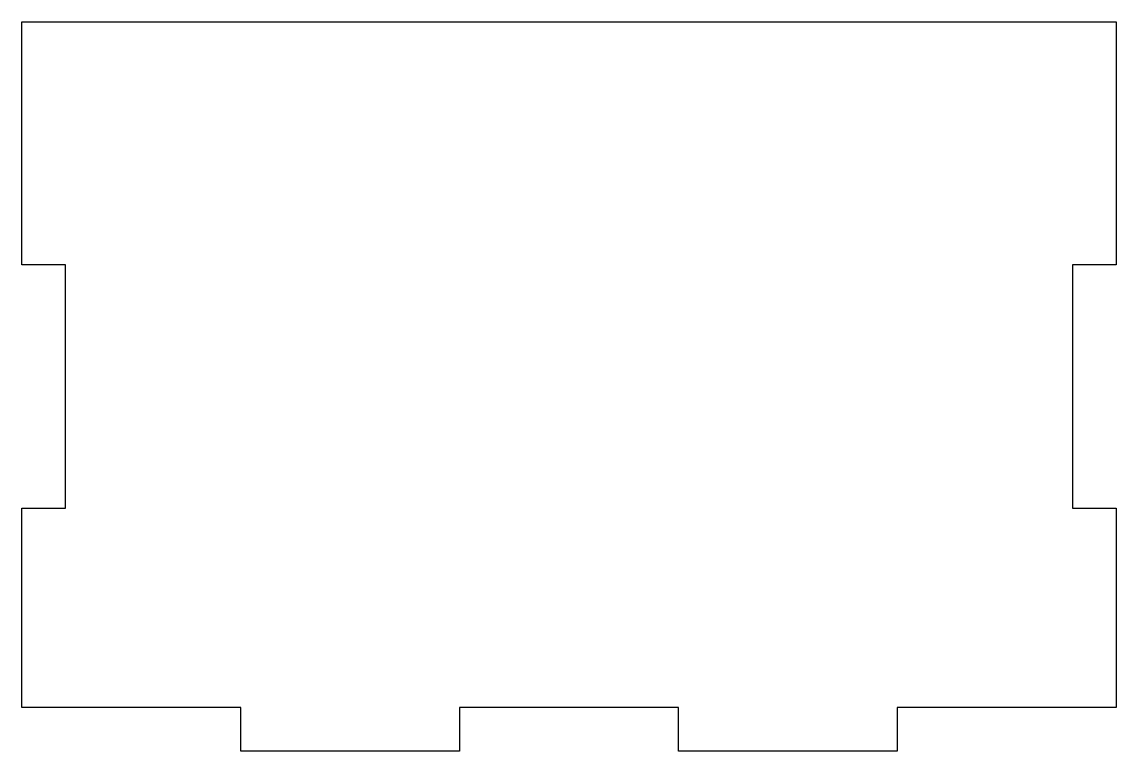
# Model space of a CAD drawing. Header units: millimetres. Extents: x 0 to 75, y 0 to 50.
import ezdxf

# ---------------------------------------------------------------- set-up
doc = ezdxf.new("R2010")
doc.units = ezdxf.units.MM
doc.layers.get('0').update_dxf_attribs({"linetype": 'CONTINUOUS'})

msp = doc.modelspace()

# ---------------------------------------------------------------- linework, layer by layer
msp.add_lwpolyline([(75, 33.333), (72, 33.333), (72, 16.667), (75, 16.667), (75, 3), (60, 3), (60, 0), (45, 0), (45, 3), (30, 3), (30, 0), (15, 0), (15, 3), (0, 3), (0, 16.667), (3, 16.667), (3, 33.333), (0, 33.333), (0, 50), (75, 50)], close=True)

doc.saveas('drawing.dxf')
